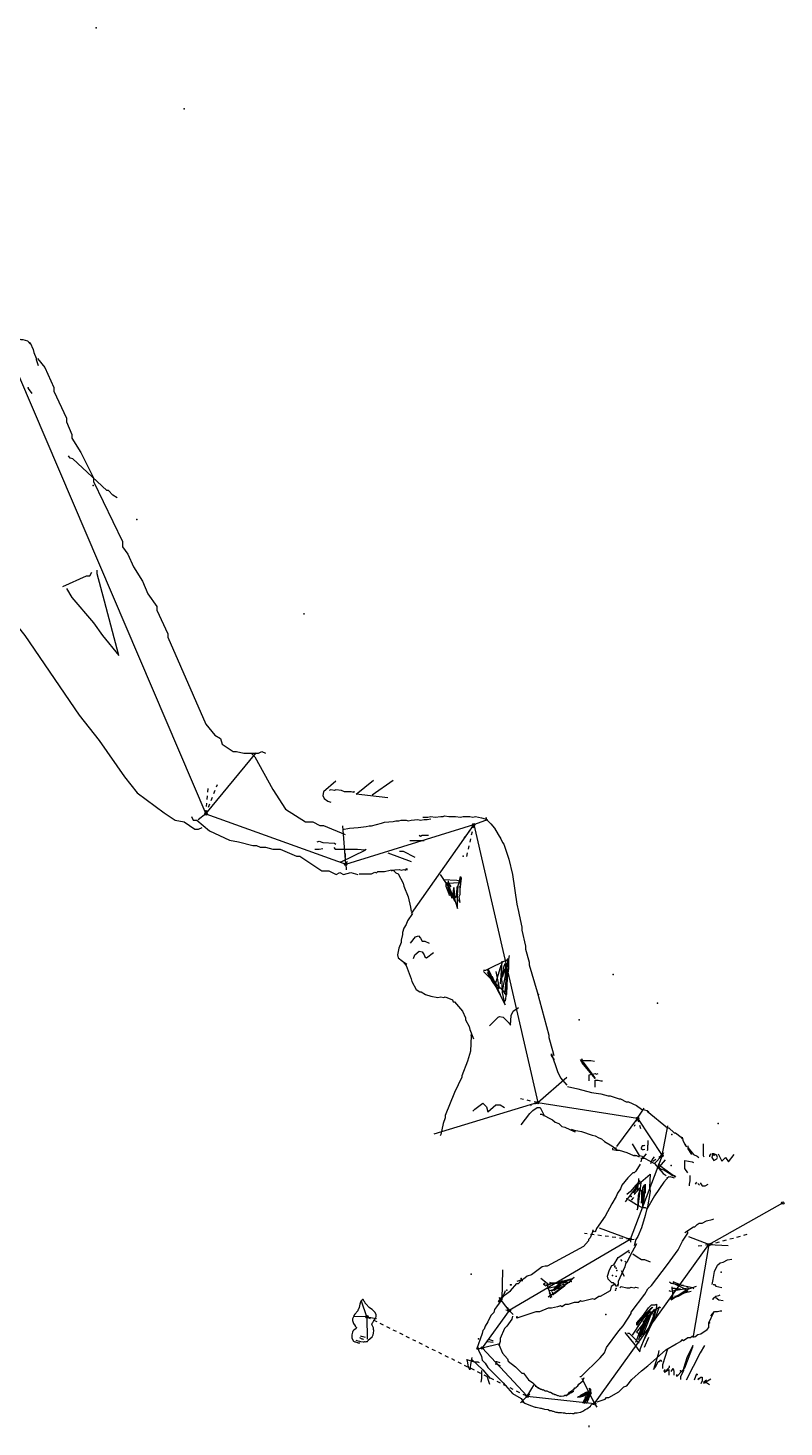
# Model space of a CAD drawing. Header units: millimetres. Extents: x -24 to 402, y -3 to 394.
# Drawn here: x 339 to 401.6, y 251 to 366.9 of the extents above; entities that cross this region are included whole.
import ezdxf

# ---------------------------------------------------------------- set-up
doc = ezdxf.new("R2010")
doc.units = ezdxf.units.MM
doc.linetypes.add('DASH', pattern=[0.6, 0.3, -0.3])

msp = doc.modelspace()

# ---------------------------------------------------------------- linework, layer by layer
at = {"layer": 'Shots', "color": 1}
for p, q in [((337.158, 340.64), (353.736, 301.82)), ((353.736, 301.82), (365.314, 297.642)), ((365.314, 297.642), (375.924, 300.926)), ((375.924, 300.926), (381.226, 277.896)), ((381.226, 277.896), (389.496, 276.596)), ((389.496, 276.596), (391.522, 273.5)), ((391.522, 273.5), (388.882, 266.554)), ((395.41, 266.124), (401.53, 269.574)), ((388.882, 266.554), (378.862, 260.664)), ((385.932, 252.95), (395.41, 266.124)), ((378.862, 260.664), (376.63, 257.562)), ((376.63, 257.562), (380.364, 253.554)), ((380.364, 253.554), (385.932, 252.95))]:
    msp.add_line(p, q, dxfattribs=at)
for centre in [(353.736, 301.82), (375.924, 300.926), (365.314, 297.642), (381.226, 277.896), (389.496, 276.596), (391.522, 273.5), (401.53, 269.574), (388.882, 266.554), (395.41, 266.124), (367.08, 260.14), (378.862, 260.664), (376.63, 257.562), (380.364, 253.554), (385.932, 252.95)]:
    msp.add_circle(centre, 0.1, dxfattribs=at)
at = {"layer": 'Sketch', "color": 255, "linetype": 'DASH'}
msp.add_line((367.08, 260.14), (380.364, 253.554), dxfattribs=at)
at = {"layer": 'Sketch', "color": 0}
for points in [[(336.3, 341.08), (337.02, 341.14), (337.14, 341.2), (337.56, 341.2), (337.68, 341.26), (337.92, 341.2), (338.04, 341.26), (338.4, 341.14), (338.58, 341.14), (338.94, 341.02), (339.18, 340.78)], [(339.06, 340.9), (339.18, 340.84), (339.42, 340.3), (339.48, 340.06), (339.66, 339.58), (339.66, 339.46), (339.84, 338.98)], [(339.78, 339.55), (340.38, 338.8), (341.13, 337.15), (341.13, 336.85), (342.18, 334.6), (342.18, 334.3), (342.63, 333.25), (342.63, 332.95), (343.38, 331.75), (344.43, 329.65), (344.43, 329.35), (346.83, 324.4), (346.83, 323.95), (347.28, 323.35), (347.73, 322.3), (348.48, 321.1), (348.93, 320.05), (349.68, 319), (349.68, 318.7), (350.58, 316.75), (350.58, 316.45), (353.73, 309.25), (354.48, 308.35), (354.93, 308.05), (355.08, 307.6), (355.98, 307), (356.28, 307), (356.88, 306.85), (358.08, 306.85), (358.38, 307), (358.68, 306.85)], [(339, 337.06), (339.3, 336.64)], [(346.38, 328), (346.02, 328.24), (345.66, 328.6), (345.54, 328.6), (342.72, 331.24), (342.48, 331.3), (342.36, 331.48)], [(341.88, 320.65), (343.83, 321.55), (344.13, 321.55), (344.28, 321.85)], [(342.18, 320.5), (342.63, 319.75), (344.43, 317.65), (345.18, 316.6), (346.53, 314.95), (345.33, 319.45), (344.73, 321.7), (344.73, 322)], [(335.88, 320.05), (335.88, 319.75), (336.93, 318.85), (338.73, 316.6), (343.23, 310), (344.88, 307.9), (346.98, 304.9), (348.03, 303.55), (350.28, 301.9), (351.18, 301.3), (351.93, 301.15), (352.83, 300.55), (353.13, 300.55), (353.43, 300.7)], [(361.86, 318.46), (361.86, 318.34)], [(357.48, 306.85), (357.78, 306.55), (359.28, 303.85), (360.33, 302.2), (361.98, 301.15), (362.58, 301.15), (363.18, 300.85), (363.48, 300.85), (365.28, 300.1)], [(364.5, 304.54), (363.48, 303.64), (363.42, 303.34), (363.54, 303.1), (363.84, 302.86), (364.08, 302.8)], [(366, 303.7), (366, 303.58), (365.76, 303.64), (365.22, 303.64), (364.98, 303.76), (364.5, 303.82), (364.38, 303.76), (364.08, 303.82), (363.96, 303.76)], [(368.82, 303.16), (366.66, 303.4), (366.18, 303.46), (367.62, 304.6)], [(367.5, 303.4), (369.24, 304.6)], [(352.53, 301.6), (352.68, 301.3), (352.98, 301.3), (354.03, 300.4), (355.68, 299.65), (356.43, 299.5), (357.63, 299.2), (357.93, 299.2), (358.23, 299.05), (358.68, 299.05), (359.28, 298.9), (359.88, 298.9), (361.23, 298.3), (361.53, 298.3), (363.33, 297.1), (363.93, 297.1), (364.53, 296.8), (364.83, 296.95), (365.13, 296.8), (365.73, 296.95), (366.33, 296.8)], [(365.04, 300.52), (365.64, 300.64), (366.36, 300.7), (367.02, 300.76), (367.26, 300.82), (367.44, 300.82), (368.28, 301.06), (368.52, 301.12), (369.24, 301.18), (369.48, 301.24), (369.72, 301.24), (369.9, 301.3), (370.32, 301.3), (370.5, 301.24), (370.74, 301.3), (371.28, 301.36), (371.52, 301.3), (371.82, 301.36), (372.06, 301.36), (372.36, 301.42)], [(371.7, 301.54), (372.12, 301.54), (372.36, 301.6), (372.72, 301.54), (373.2, 301.6), (373.38, 301.6), (373.5, 301.66), (373.86, 301.6), (374.4, 301.6), (374.82, 301.54), (375.06, 301.6), (375.6, 301.6), (375.84, 301.54), (376.08, 301.6), (376.32, 301.54), (376.56, 301.48), (376.86, 301.42), (376.98, 301.3), (377.1, 301.36)], [(376.92, 301.54), (376.98, 301.36), (377.34, 301), (377.64, 300.64), (377.94, 300.1), (378.18, 299.74), (378.3, 299.44), (378.42, 299.32), (378.84, 298.06), (379.14, 296.8), (379.5, 294.34), (379.62, 293.74), (379.68, 293.44), (379.92, 292.42), (379.92, 292.18), (380.22, 290.86), (380.22, 290.62), (380.52, 289.54), (380.52, 289.3), (381.18, 287.08), (382.14, 283.48), (382.14, 283.3), (382.44, 282.22), (382.56, 281.8)], [(362.94, 299.5), (363.12, 299.56), (363.42, 299.44), (364.38, 299.38), (364.5, 299.32)], [(370.62, 299.62), (371.82, 299.62)], [(371.4, 300.04), (371.52, 299.98), (371.64, 300.04), (372.18, 300.04)], [(362.76, 298.9), (363.12, 298.9), (363.42, 298.96)], [(364.32, 299.02), (364.44, 298.9), (366.3, 298.9), (366.9, 298.84), (367.02, 298.9), (366.9, 298.78), (364.92, 297.82), (364.8, 297.82)], [(368.82, 298.6), (370.74, 297.88)], [(369.78, 298.72), (370.08, 298.72), (371.04, 298.24)], [(366.42, 296.86), (367.44, 296.86), (367.74, 296.98), (367.86, 296.92), (367.98, 297.04), (368.52, 297.04), (369, 297.16), (369.78, 297.22), (369.9, 297.16), (370.14, 297.22), (370.26, 297.16), (370.38, 297.28), (370.38, 297.28), (370.38, 297.16), (370.38, 297.16)], [(369.12, 297.1), (369.24, 297.16), (369.48, 296.92), (369.66, 296.86), (370.08, 296.08), (370.14, 295.84), (370.5, 294.94), (370.68, 294.1), (370.74, 293.74)], [(373.14, 296.8), (373.86, 295.72), (374.28, 294.94), (374.58, 293.98), (374.58, 295.12), (374.64, 295.84), (374.82, 296.62), (374.88, 296.5), (374.76, 295.54), (374.76, 295.12), (374.7, 294.94), (374.76, 294.46), (374.7, 294.7)], [(373.38, 296.38), (374.52, 296.32), (374.76, 296.26)], [(373.62, 296.02), (373.62, 295.84), (373.92, 295.06), (373.8, 295.78), (374.1, 294.82), (374.22, 295), (374.28, 295.72), (374.34, 294.82), (374.46, 294.94), (374.58, 295.84), (374.52, 295.72), (374.52, 295.06), (374.64, 295.18)], [(373.68, 296.14), (373.8, 296.08), (374.7, 296.14), (374.82, 296.08)], [(373.74, 296.14), (374.34, 294.58)], [(373.8, 296.26), (373.8, 296.14), (374.04, 295.78)], [(374.82, 296.5), (374.76, 295.6)], [(370.86, 293.56), (370.44, 292.96), (370.32, 292.66), (370.14, 292.36), (370.02, 292), (370.02, 291.82), (369.9, 291.34), (369.9, 291.16), (369.72, 290.68), (369.6, 290.14), (369.66, 289.9), (370.02, 289.6), (370.38, 289.36)], [(370.68, 291.1), (371.1, 291.64), (371.34, 291.7), (371.52, 291.52), (371.64, 291.28), (371.88, 291.28), (372.24, 291.1)], [(370.92, 289.84), (371.04, 290.14), (371.4, 290.44), (371.64, 290.38), (371.82, 290.14), (371.88, 289.96), (372, 289.9), (372.6, 290.32)], [(376.74, 288.76), (378.3, 287.2), (378.6, 286.78), (378.66, 286.9), (378.72, 288.22), (378.84, 289), (378.84, 289.78), (378.9, 290.08)], [(378.72, 289.84), (378.72, 289.42), (378.3, 287.26)], [(370.14, 289.48), (370.32, 289.24), (370.74, 288.16), (370.8, 287.92), (371.16, 287.26), (371.46, 287.08), (371.58, 287.08), (371.94, 286.84), (372.36, 286.72), (372.96, 286.6), (373.2, 286.66), (373.44, 286.6), (373.56, 286.66), (374.16, 286.42), (374.22, 286.24), (374.34, 286.24), (375, 285.46), (375.24, 284.92), (375.24, 284.74), (375.54, 284.2), (375.6, 283.96), (375.9, 283.18)], [(376.74, 288.88), (376.92, 288.88), (378.78, 289.78)], [(377.04, 288.94), (377.52, 287.92), (378.54, 286), (378.3, 287.02), (378.24, 288.28), (378.42, 289.12), (378.54, 289.42), (378.6, 288.34), (378.6, 286.96), (378.54, 286.3)], [(377.04, 288.7), (377.46, 287.92), (377.94, 287.2), (377.94, 287.32), (377.64, 287.86), (377.46, 288.34), (377.76, 287.56)], [(377.1, 289), (378.12, 286.84)], [(378.18, 289.24), (377.7, 287.68)], [(377.76, 288.76), (378, 287.5), (378, 287.32)], [(378.24, 289.6), (378.18, 288.4), (378.12, 287.74)], [(378.3, 288.28), (378.54, 289), (378.54, 288.28)], [(378.72, 289.6), (378.54, 287.38), (378.48, 286.9)], [(377.22, 284.26), (377.94, 284.98), (378.06, 285.04), (378.36, 284.98), (378.84, 284.5), (378.96, 284.32), (379.02, 285.1), (379.2, 285.46), (379.62, 285.76)], [(375.66, 283.54), (375.72, 283.42), (375.66, 282.16), (375.42, 281.32), (374.94, 280.12), (374.94, 280), (374.34, 278.74), (373.56, 276.82), (373.56, 276.64), (373.38, 276.16), (373.2, 275.26), (373.14, 275.14)], [(382.62, 281.44), (382.38, 281.8), (382.38, 281.92), (382.86, 280.48), (383.1, 279.94), (383.64, 279.34)], [(384.84, 281.56), (384.96, 281.26), (385.74, 280.24), (385.98, 279.88), (384.9, 281.2), (384.78, 281.44), (385.08, 281.38), (385.62, 281.38), (385.92, 281.32)], [(385.5, 279.7), (385.5, 280.18), (385.98, 280.3), (386.1, 280.24), (386.22, 280.3)], [(385.98, 279.16), (385.98, 279.76), (386.22, 279.76), (386.46, 279.7), (386.58, 279.7)], [(383.7, 279.22), (384.54, 279.04), (385.68, 278.74), (386.46, 278.62), (387.06, 278.44), (387.24, 278.44), (387.96, 278.2), (388.08, 278.2), (388.56, 277.96), (388.74, 277.96), (389.4, 277.66), (389.82, 277.36), (390.06, 277.3), (390.3, 277.24), (390.42, 277.12)], [(375.84, 277.18), (376.02, 277.36), (376.68, 277.84), (376.98, 277.54), (377.1, 277.12), (377.76, 277.72), (378.12, 277.72), (378.48, 277.48)], [(379.86, 276.04), (380.58, 277), (380.82, 277.24), (381.18, 277.48), (381.42, 277.48), (381.72, 276.88), (381.72, 276.76)], [(390.3, 277.18), (391.98, 275.8), (392.1, 275.8), (392.52, 275.38), (392.64, 275.38), (393.12, 275.02), (393.18, 274.9)], [(381.42, 276.94), (381.54, 276.94), (382.44, 276.46), (382.68, 276.28), (382.98, 276.16), (383.22, 275.92), (383.46, 275.86), (384.24, 275.5), (384.36, 275.5)], [(384, 275.68), (384.24, 275.62), (384.84, 275.5), (385.74, 275.2), (385.98, 275.14), (386.28, 274.96), (386.52, 274.9), (386.76, 274.66), (387.36, 274.3), (387.84, 273.94)], [(390.34, 274.76), (390.34, 274.4), (390.32, 274.3), (390.32, 273.98), (390.3, 273.9)], [(393.18, 275.02), (393.24, 274.78), (393.48, 274.3)], [(387.42, 274.12), (387.42, 274), (387.72, 273.94), (387.96, 273.94), (388.62, 273.76), (389.16, 273.52), (389.4, 273.52), (389.64, 273.4)], [(387.72, 274.06), (387.72, 274.18)], [(389.04, 274.48), (389.64, 273.52), (389.88, 273.46), (389.94, 273.34), (389.82, 273.22), (389.76, 272.98)], [(390.1, 274.32), (390.06, 274.34), (389.98, 274.32), (389.92, 274.32), (389.88, 274.3), (389.8, 274.12), (389.8, 274.08), (389.9, 274.02), (390, 274), (390.1, 274.04)], [(389.94, 273.28), (390.24, 273.64)], [(393.42, 274.48), (393.54, 274.24)], [(393.66, 274.3), (393.66, 274.18), (394.14, 273.58), (394.44, 273.46), (394.56, 273.34)], [(393.66, 274.18), (393.66, 274.06), (393.96, 273.58)], [(394.92, 274.48), (394.92, 273.52), (394.98, 273.4)], [(395.58, 273.64), (395.46, 273.52), (395.46, 273.4)], [(395.88, 273.64), (395.64, 273.64)], [(396.18, 273.64), (396.48, 273.04), (396.78, 273.34), (397.02, 272.98), (397.5, 273.58)], [(389.7, 272.8), (389.34, 272.2), (389.22, 272.08), (389.1, 272.08), (388.68, 271.66), (388.2, 271.06), (388.08, 270.76), (387.84, 270.4), (387.72, 270.1), (387.36, 269.5), (386.82, 268.48), (386.1, 267.46), (385.98, 267.16)], [(389.76, 273.28), (390.06, 273.28), (390.9, 272.86), (391.62, 272.02), (391.86, 271.84)], [(390.6, 272.86), (390.72, 273.16), (390.9, 273.4)], [(391.08, 272.56), (391.2, 272.56), (391.44, 272.38), (391.68, 272.32), (392.16, 272.02), (392.4, 271.84), (392.52, 271.84), (392.64, 271.72), (391.56, 272.5), (391.2, 272.8)], [(391.32, 272.56), (391.8, 273.16)], [(393.66, 272.08), (393.42, 272.44), (393.42, 273.1), (394.02, 272.98), (394.14, 272.92)], [(395.7, 273.58), (395.64, 273.34), (395.82, 273.1), (396.06, 273.22), (396.12, 273.34), (396.06, 273.52), (395.94, 273.58), (395.82, 273.52), (395.7, 273.58)], [(388.5, 269.68), (389.4, 270.88), (389.52, 270.94), (389.58, 271.12), (390.54, 271.96), (390.48, 270.88), (390.54, 270.52), (390.3, 269.08)], [(389.52, 271.18), (389.7, 271.42), (389.34, 271.06), (388.92, 270.52), (388.62, 270.28)], [(392.1, 271.78), (391.68, 271.3), (390.9, 270.16), (390.24, 269.02), (390.12, 268.54), (389.82, 267.52), (389.52, 266.8), (389.34, 266.56), (389.22, 266.02)], [(389.58, 271.6), (389.58, 271.36), (389.22, 270.58)], [(391.92, 271.66), (392.16, 271.78), (392.52, 271.66)], [(393.84, 271.84), (393.84, 271.42), (393.78, 271.12), (393.78, 271)], [(394.38, 271.3), (394.26, 271.12)], [(389.52, 270.94), (389.16, 270.4)], [(389.7, 270.82), (389.22, 270.28)], [(389.76, 271.24), (389.52, 269.26), (389.46, 269.02), (389.52, 269.14), (389.58, 270.22), (389.7, 270.7), (389.82, 270.58), (389.82, 269.56), (389.94, 270.82), (390.06, 271.06), (390, 269.68), (389.94, 269.26), (389.94, 269.98), (390.12, 271.12), (390.12, 270.4), (390.12, 270.4), (390.12, 270.94), (390.12, 270.94), (389.94, 269.26)], [(389.52, 270.82), (389.46, 270.58)], [(394.62, 271.06), (394.5, 271.18)], [(394.68, 271.24), (394.86, 271), (395.1, 271), (395.34, 271.12)], [(388.74, 269.86), (389.4, 269.44), (389.88, 269.2), (390.12, 269.2), (390.24, 269.14)], [(389.16, 270.04), (388.98, 269.8)], [(393.41, 267.13), (394.13, 267.61), (394.25, 267.61), (394.43, 267.79), (394.61, 267.91), (394.85, 267.91), (395.21, 268.09), (395.69, 268.21), (395.81, 268.27)], [(385.8, 267.34), (385.74, 267.1), (385.56, 266.68), (385.44, 266.56), (385.44, 266.44), (385.02, 265.96), (382.02, 264.34), (381.84, 264.34), (381.6, 264.28), (380.7, 263.62), (380.34, 263.5), (380.04, 263.26), (379.5, 263.08)], [(384.71, 255.19), (384.83, 255.19), (386.39, 256.75), (386.75, 257.17), (386.93, 257.59), (387.95, 258.97), (388.31, 259.39), (388.97, 260.41), (388.97, 260.53), (390.11, 262.03), (390.35, 262.45), (390.65, 262.75), (391.97, 264.49), (392.63, 265.39), (392.87, 265.69), (393.23, 266.41), (393.65, 267.07), (393.65, 267.19)], [(387.66, 262.78), (387.48, 262.96), (387.36, 262.96), (387.06, 263.26), (387, 263.5), (387.18, 264.04), (387.36, 264.4), (387.54, 264.46), (387.9, 265.06), (388.2, 265.24), (388.8, 265.66)], [(389.4, 266.2), (388.86, 265.18), (388.62, 264.64), (388.5, 264.52), (388.44, 264.28), (387.9, 263.08), (387.9, 262.84), (387.84, 262.66)], [(388.08, 264.88), (388.2, 264.76)], [(388.44, 264.76), (388.56, 264.64)], [(389.1, 265.36), (389.46, 265.12), (389.82, 264.88), (390.06, 264.88), (390.54, 264.7)], [(395.69, 262.81), (395.75, 263.23), (395.87, 263.89), (396.11, 264.43), (396.35, 264.61), (396.59, 264.67), (396.95, 264.85), (397.31, 264.91)], [(378.3, 264.04), (378.24, 261.58), (377.82, 260.98), (377.64, 260.74), (377.58, 260.5), (377.34, 260.26), (377.1, 259.72), (376.86, 259.36), (376.8, 259.12), (376.68, 259), (376.62, 258.76), (376.14, 257.44)], [(382.14, 262.78), (381.48, 263.32)], [(381.9, 262.78), (383.04, 263.02), (383.58, 263.08), (383.82, 263.2)], [(382.14, 262.78), (382.44, 262.96), (382.74, 262.96), (384.12, 263.32), (384.24, 263.44), (383.82, 263.02), (382.38, 261.94), (382.26, 261.88)], [(387.66, 263.5), (387.78, 263.5)], [(388.14, 263.98), (388.38, 263.5)], [(378.54, 262.3), (378.42, 262), (378.12, 261.64), (377.94, 261.4), (377.94, 261.4), (378.06, 261.4), (378.48, 261.94), (378.96, 262.3), (379.5, 262.9), (379.62, 262.9), (379.86, 263.14), (379.98, 263.14)], [(387.9, 262.84), (387.72, 262.66), (387.6, 262.84), (387.3, 262.66), (387.24, 262.3), (386.4, 261.82), (386.28, 261.82), (385.92, 261.58), (385.8, 261.64), (385.14, 261.46), (384.9, 261.4), (384.78, 261.46), (384.6, 261.34), (384.24, 261.34), (383.76, 261.16), (383.52, 261.16), (383.22, 260.98), (383.1, 261.04), (382.86, 260.98), (382.62, 260.92), (382.38, 260.86), (382.08, 260.86), (381.36, 260.56), (381.06, 260.56), (380.16, 260.26), (379.5, 260.02), (379.5, 260.14)], [(381.84, 262.72), (382.26, 262.84)], [(381.9, 262.48), (382.98, 262.72), (383.4, 262.84)], [(382.02, 262.78), (382.08, 262.48), (382.38, 261.76), (382.2, 262.12), (382.2, 262.12), (382.26, 262)], [(383.46, 262.72), (382.62, 262.06), (382.32, 261.94), (382.08, 261.76)], [(382.2, 263.02), (382.32, 262.96), (382.98, 262.96)], [(382.2, 262.9), (382.92, 262.96), (383.4, 262.96), (383.88, 263.02)], [(383.22, 262.66), (383.1, 262.54), (382.2, 262.3)], [(382.38, 262.96), (382.56, 262.9), (383.16, 262.96), (383.58, 263.14)], [(382.38, 262.24), (383.28, 263.14), (382.62, 262.54)], [(383.1, 262.72), (382.56, 262.3), (382.56, 262.3), (382.98, 262.84), (382.68, 262.54), (382.68, 262.54), (383.04, 262.78), (383.28, 263.02)], [(383.52, 262.84), (383.4, 262.66)], [(388.02, 262.54), (388.14, 262.66), (388.62, 262.54), (388.86, 262.54), (388.98, 262.6), (389.22, 262.54), (389.34, 262.6), (389.58, 262.54)], [(392.09, 262.33), (392.21, 262.27), (393.35, 262.45), (393.71, 262.57)], [(392.15, 263.05), (392.27, 262.93), (394.07, 262.57), (394.13, 262.45)], [(392.15, 261.61), (392.87, 261.85), (393.65, 262.33)], [(392.27, 261.55), (393.53, 262.39), (394.37, 262.69)], [(392.33, 262.63), (392.33, 262.45), (392.39, 262.33), (392.39, 261.61)], [(392.87, 262.45), (392.39, 262.51), (392.69, 262.45), (393.05, 262.45)], [(393.29, 262.75), (393.17, 262.75), (392.45, 263.05), (392.45, 262.93), (393.41, 262.45), (393.65, 262.27)], [(392.57, 261.85), (392.81, 261.91), (393.47, 262.15), (393.71, 262.21), (393.95, 262.27)], [(395.75, 262.81), (395.87, 262.81), (395.99, 262.69), (396.47, 262.57)], [(366.16, 258.2), (366.24, 258.18), (366.46, 258.12), (366.54, 258.1), (366.76, 258.08), (366.84, 258.08), (366.88, 258.1), (366.92, 258.08), (367, 258.1), (367.12, 258.1), (367.18, 258.2), (367.5, 258.48), (367.6, 258.64), (367.62, 258.8), (367.64, 259.02), (367.62, 259.1), (367.62, 259.24), (367.5, 259.44), (367.48, 259.52), (367.52, 259.62), (367.56, 259.66), (367.64, 259.84), (367.82, 260.04), (367.84, 260.2), (367.84, 260.3), (367.76, 260.5), (367.68, 260.58), (367.5, 260.74), (367.36, 260.82), (367.26, 260.92), (367, 261.18), (366.94, 261.26), (366.94, 261.3), (366.9, 261.34), (366.88, 261.42), (366.8, 261.5), (366.8, 261.54), (366.76, 261.58), (366.72, 261.58), (366.58, 261.44), (366.5, 261.18), (366.44, 260.92), (366.36, 260.72), (366.32, 260.7), (366.32, 260.64), (366.06, 260.36), (365.98, 260.24), (365.96, 260.14), (365.88, 259.98), (365.88, 259.84), (365.96, 259.6), (366.1, 259.4), (366.1, 259.36), (366.2, 259.26), (366.18, 259.18), (365.98, 259.04), (365.9, 258.94), (365.88, 258.86), (365.82, 258.64), (365.82, 258.38), (365.96, 258.12), (366.06, 258.06), (366.14, 258.06), (366.26, 258.02), (366.3, 258.02), (366.34, 257.98), (366.48, 257.98)], [(382.32, 261.82), (382.26, 261.7)], [(391.43, 260.89), (391.31, 260.95), (390.71, 260.53), (390.53, 260.53), (389.63, 259.75), (389.45, 259.45), (389.45, 259.63), (389.99, 260.29), (390.41, 260.89), (390.65, 261.13), (390.95, 261.13), (391.07, 261.19), (391.07, 261.01), (390.83, 259.87), (390.05, 258.25)], [(390.77, 260.95), (389.63, 259.87)], [(390.71, 260.95), (389.75, 259.99)], [(391.25, 260.89), (390.89, 259.87)], [(395.75, 261.55), (395.75, 261.67), (395.99, 261.85), (396.23, 261.91), (396.35, 261.97)], [(395.99, 261.73), (396.23, 261.55), (396.59, 261.49)], [(379.14, 260.2), (379.08, 259.96), (378.66, 259.36), (378.48, 259.18), (378.12, 258.34), (378.12, 258.1), (378, 257.74)], [(379.5, 260.2), (379.5, 260.08)], [(388.43, 258.85), (389.27, 257.83), (389.51, 257.47), (389.69, 257.23), (389.75, 257.53), (390.83, 260.17), (390.83, 260.41)], [(389.09, 258.61), (389.81, 259.75), (390.59, 260.83), (389.93, 259.57), (389.33, 258.01), (389.33, 258.01)], [(391.07, 260.71), (390.71, 260.47), (389.81, 259.39), (389.39, 258.85)], [(390.47, 260.11), (390.35, 259.99), (389.75, 258.49), (389.93, 258.85)], [(390.89, 260.77), (389.93, 259.69)], [(390.65, 260.47), (390.65, 260.47), (389.93, 258.61)], [(391.07, 260.83), (390.95, 260.65), (390.65, 259.69), (390.53, 259.51)], [(394.01, 258.55), (394.25, 258.49), (394.49, 258.67), (394.73, 258.73), (395.27, 259.09), (395.39, 259.27), (395.39, 259.63), (395.81, 260.53)], [(395.57, 260.23), (395.87, 260.59), (396.11, 260.59), (396.35, 260.65), (396.47, 260.65)], [(366.54, 258.58), (366.58, 258.54), (366.74, 258.52), (366.92, 258.46)], [(386.15, 253.09), (386.81, 253.33), (386.93, 253.45), (387.11, 253.45), (387.95, 253.93), (388.37, 254.35), (388.61, 254.41), (389.03, 254.95), (389.81, 255.67), (390.35, 256.09), (391.31, 256.93), (391.85, 257.41), (392.69, 257.89), (393.11, 258.13), (393.17, 258.25), (393.29, 258.19), (393.65, 258.43), (393.89, 258.43), (394.01, 258.55), (394.13, 258.43)], [(388.67, 258.79), (388.79, 258.79), (389.63, 257.95)], [(389.45, 258.85), (389.57, 258.79), (389.57, 258.67)], [(389.93, 259.21), (389.99, 259.27), (389.63, 258.55), (390.11, 259.63), (389.57, 258.25), (389.69, 258.49)], [(366.46, 258.42), (366.66, 258.32), (366.7, 258.32), (366.76, 258.28), (366.8, 258.28)], [(376.26, 257.62), (376.32, 257.38), (376.56, 256.84), (376.62, 256.54), (376.86, 256.3), (377.1, 255.94), (378.36, 254.68), (379.14, 253.78), (379.86, 253.36), (380.04, 253.06)], [(377.06, 258.1), (377.52, 258.04)], [(377.14, 258.3), (377.48, 258.18), (377.52, 258.18)], [(378, 257.86), (378.3, 257.14), (378.72, 256.66), (378.78, 256.48), (379.38, 256), (379.92, 255.46), (380.04, 255.46), (380.46, 254.92), (380.82, 254.68), (381.12, 254.38), (381.3, 254.2)], [(390.41, 258.43), (390.05, 257.59)], [(391.97, 257.47), (391.55, 256.15), (391.55, 255.85)], [(392.75, 255.37), (392.69, 255.25), (392.81, 255.25), (393.41, 255.91), (394.07, 257.65), (394.07, 257.77), (393.59, 256.75), (393.29, 255.85), (393.29, 255.67), (393.05, 255.19), (393.05, 254.95)], [(395.03, 257.77), (394.67, 257.17), (393.53, 254.89)], [(375.78, 256.78), (375.66, 256.18), (375.6, 255.76), (375.48, 256), (375.42, 256.48), (375.36, 256.6), (375.96, 256.42), (376.26, 256.42), (376.38, 256.36)], [(375.72, 256.66), (376.68, 255.76), (377.28, 255.04)], [(377.7, 256.24), (377.76, 256.24), (378.12, 256.12)], [(377.76, 256.44), (377.82, 256.44), (378.08, 256.36)], [(391.25, 257.35), (391.19, 257.05), (390.83, 255.79), (391.01, 256.03), (391.19, 256.45), (391.31, 256.45), (391.43, 256.57), (391.49, 256.45)], [(376.56, 255.7), (376.56, 255.04), (376.5, 254.74)], [(377.04, 255.16), (377.16, 254.8), (377.22, 254.56)], [(383.56, 253.59), (383.74, 253.74), (383.86, 253.89), (384.07, 254.04), (384.13, 254.1), (384.22, 254.13), (384.31, 254.25), (384.37, 254.25), (384.4, 254.31), (384.55, 254.43), (384.64, 254.55), (384.97, 254.85), (385, 254.79), (385, 254.91), (385.06, 255.12)], [(391.79, 255.79), (391.67, 255.67), (391.73, 255.55), (392.09, 255.79), (392.09, 255.31)], [(391.73, 255.67), (391.73, 255.55), (392.15, 255.97), (392.15, 256.09)], [(392.27, 255.61), (392.45, 255.85), (392.51, 255.61), (392.51, 255.31)], [(394.37, 255.43), (394.31, 255.19), (394.19, 254.89)], [(394.55, 255.07), (394.49, 254.95), (394.73, 255.13), (394.85, 255.13), (394.85, 254.83), (394.73, 254.59)], [(381.01, 254.4), (381.07, 254.4), (381.49, 254.16), (381.55, 254.16), (381.61, 254.1), (381.67, 254.13), (381.85, 254.01), (381.97, 254.01), (382.21, 253.89), (382.27, 253.89), (382.51, 253.77), (382.57, 253.77), (382.63, 253.71), (382.69, 253.71), (382.87, 253.62), (382.93, 253.62), (383.05, 253.56), (383.11, 253.56), (383.17, 253.59), (383.23, 253.56), (383.35, 253.59), (383.41, 253.59), (383.47, 253.65), (383.59, 253.65), (383.89, 253.8), (383.95, 253.86), (384.01, 253.86), (384.19, 253.98), (384.22, 254.04)], [(384.7, 253.47), (385.12, 253.62), (385.42, 253.77), (385.3, 253.77), (385.15, 253.68), (384.64, 253.5), (384.58, 253.5), (384.52, 253.47), (384.58, 253.47), (384.64, 253.53), (385.03, 253.74), (385.15, 253.83), (385.21, 253.83), (385.27, 253.89), (384.91, 253.71), (384.85, 253.65), (384.85, 253.65), (385.21, 253.8), (385.27, 253.8), (385.45, 253.92), (385.39, 253.92), (385.12, 253.8), (385.06, 253.74), (385, 253.74), (384.79, 253.65), (384.73, 253.59), (385.03, 253.68), (385.33, 253.83), (385.45, 253.92), (385.51, 253.92)], [(385.36, 253.41), (385.03, 253.05), (385, 252.99), (385, 253.05), (385.15, 253.41), (385.24, 253.53), (385.24, 253.53), (385.09, 253.02), (385.09, 252.96), (385.21, 253.14), (385.36, 253.65), (385.3, 253.56), (385.15, 253.08), (385.18, 253.02), (385.18, 253.14), (385.33, 253.53), (385.39, 253.83), (385.42, 253.89), (385.3, 253.62), (385.27, 253.35), (385.24, 253.23), (385.39, 253.41), (385.39, 253.56), (385.42, 253.62), (385.36, 253.32)], [(385.45, 253.77), (385.36, 253.47), (385.3, 253.23), (385.36, 253.23), (385.39, 253.32), (385.51, 253.5), (385.63, 253.77), (385.69, 253.83), (385.54, 254.07), (385.51, 254.22), (385.6, 254.16), (385.6, 254.04)], [(385.45, 253.83), (385.57, 253.92)], [(385.57, 253.77), (385.51, 253.74), (385.48, 253.62), (385.48, 253.68), (385.54, 253.8), (385.54, 253.86), (385.63, 254.04)], [(394.97, 254.65), (395.57, 255.01)], [(395.21, 254.89), (394.97, 254.71), (395.21, 254.71), (395.45, 254.53)], [(379.87, 253.11), (379.93, 253.11), (380.05, 253.08), (380.17, 252.99), (380.62, 252.78), (381.01, 252.66), (381.1, 252.66), (381.46, 252.57), (381.52, 252.57), (381.79, 252.48), (382.09, 252.45), (382.21, 252.39), (382.33, 252.39), (382.45, 252.33), (382.51, 252.33), (382.72, 252.24), (382.84, 252.24), (382.9, 252.21), (383.2, 252.21), (383.32, 252.18), (383.44, 252.18), (383.62, 252.12), (383.74, 252.15), (383.86, 252.12), (383.98, 252.15), (384.1, 252.12), (384.25, 252.12), (384.31, 252.18), (384.49, 252.18), (384.73, 252.24), (384.79, 252.24), (385.03, 252.36), (385.15, 252.45), (385.3, 252.51), (385.6, 252.75), (385.66, 252.84), (385.84, 252.96), (385.93, 253.08), (385.99, 253.11)], [(385.42, 253.5), (385.42, 253.35), (385.27, 252.99), (385.27, 252.96)], [(385.39, 253.47), (385.3, 253.35), (385.3, 253.29)], [(385.48, 253.8), (385.42, 253.74), (385.36, 253.53)], [(385.36, 253.35), (385.51, 253.68)], [(385.45, 253.38), (385.48, 253.5), (385.57, 253.62), (385.51, 253.65)], [(385.45, 251.13), (385.45, 251.01)]]:
    msp.add_lwpolyline(points, dxfattribs=at)
for p in [(344.64, 366.94), (351.94, 360.24), (339, 337.12), (344.4, 329.02), (348, 326.2), (375.06, 298.3), (374.76, 295.78), (378.6, 289.66), (377.64, 287.92), (387.48, 288.52), (377.94, 287.44), (381.3, 286.84), (391.14, 286.12), (384.66, 284.74), (396.18, 276.16), (392.34, 275.26), (389.28, 273.52), (392.28, 272.68), (388.62, 269.92), (388.98, 270.1), (385.86, 267.22), (388.8, 265.48), (387.6, 264.34), (375.72, 263.68), (379.86, 263.32), (383.82, 263.2), (383.88, 263.2), (387.42, 263.56), (387.6, 264.28), (387.72, 264.16), (387.78, 263.98), (396.41, 263.83), (378.66, 262.36), (378.96, 262.78), (379.02, 262.78), (381.72, 262.84), (381.78, 262.9), (381.78, 262.78), (382.44, 262.12), (382.74, 262.18), (383.4, 262.78), (383.82, 263.02), (384, 263.08), (387.66, 262.36), (387.72, 262.48), (393.71, 262.45), (382.5, 262), (392.33, 261.73), (392.93, 261.97), (386.88, 260.32), (395.45, 259.63), (376.33, 258.33), (393.05, 255.67), (394.43, 255.37)]:
    msp.add_point(p, dxfattribs=at)
at = {"layer": 'XSect', "color": 1}
for p, q in [((353.736, 301.82), (357.912, 306.874)), ((353.736, 301.82), (353.102, 301.312)), ((365.314, 297.642), (365.078, 300.834)), ((375.924, 300.926), (370.738, 293.576)), ((375.924, 300.926), (376.92, 301.286)), ((365.314, 297.642), (365.35, 297.188)), ((381.226, 277.896), (383.646, 280)), ((381.226, 277.896), (372.608, 275.286)), ((389.496, 276.596), (390.046, 277.422)), ((389.496, 276.596), (387.74, 274.264)), ((391.522, 273.5), (391.996, 275.976)), ((391.522, 273.5), (390.894, 272.858)), ((388.882, 266.554), (386.35, 267.5)), ((395.41, 266.124), (393.74, 266.774)), ((388.882, 266.554), (389.202, 266.58)), ((395.41, 266.124), (394.114, 258.544)), ((395.41, 266.124), (397.006, 266.052)), ((367.08, 260.14), (366.632, 261.446)), ((378.862, 260.664), (378.036, 261.742)), ((367.08, 260.14), (365.96, 260.176)), ((367.08, 260.14), (367.86, 260.016)), ((367.08, 260.14), (367.098, 258.284)), ((378.862, 260.664), (379.192, 260.324)), ((376.63, 257.562), (376.198, 257.44)), ((376.63, 257.562), (378.096, 257.92)), ((380.364, 253.554), (380.97, 254.548)), ((385.932, 252.95), (384.914, 255.022)), ((380.364, 253.554), (379.81, 253.006)), ((385.932, 252.95), (386.12, 252.656))]:
    msp.add_line(p, q, dxfattribs=at)
at = {"layer": 'XSect', "color": 1, "linetype": 'DASH'}
for p, q in [((353.736, 301.82), (354.704, 304.262)), ((353.736, 301.82), (353.952, 304.144)), ((375.924, 300.926), (375.112, 299.792)), ((375.924, 300.926), (375.276, 298.112)), ((365.314, 297.642), (365.298, 298.53)), ((365.314, 297.642), (365.596, 298.124)), ((381.226, 277.896), (379.788, 278.21)), ((381.226, 277.896), (380.638, 277.636)), ((389.496, 276.596), (389.226, 275.918)), ((389.496, 276.596), (389.752, 275.732)), ((391.522, 273.5), (391.734, 273.84)), ((391.522, 273.5), (390.702, 272.958)), ((388.882, 266.554), (385.09, 267.042)), ((395.41, 266.124), (398.588, 266.978)), ((388.882, 266.554), (388.922, 266.336)), ((395.41, 266.124), (394.49, 265.986)), ((378.862, 260.664), (378.638, 261.064)), ((378.862, 260.664), (378.572, 260.69)), ((376.63, 257.562), (376.572, 257.548)), ((376.63, 257.562), (376.614, 257.586)), ((380.364, 253.554), (380.324, 253.57)), ((380.364, 253.554), (380.68, 253.872)), ((385.932, 252.95), (385.798, 253.24)), ((385.932, 252.95), (385.946, 253.008))]:
    msp.add_line(p, q, dxfattribs=at)

doc.saveas('drawing.dxf')
